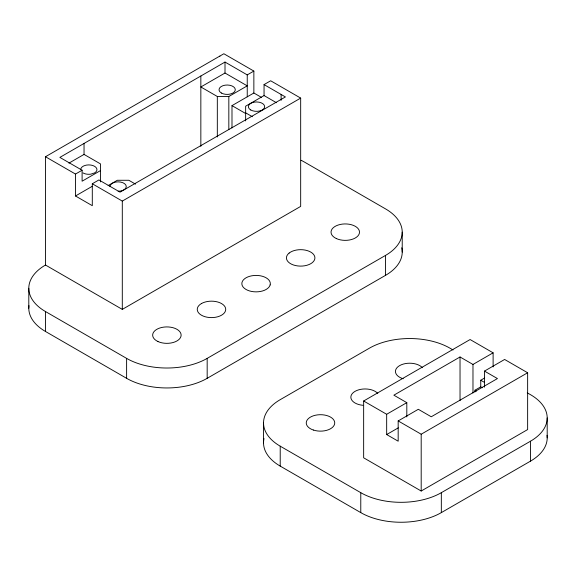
<?xml version="1.0" encoding="UTF-8"?>
<svg xmlns="http://www.w3.org/2000/svg" width="576" height="576" viewBox="0 0 576 576"><rect width="100%" height="100%" fill="white"/><g stroke="black" fill="none" stroke-linecap="round" stroke-linejoin="round"><path stroke-width="0.86" d="M122.299 309.384L122.299 201.082L300.672 98.1L300.672 206.402L122.299 309.384L45.482 265.032L45.482 156.737L223.855 53.755L253.858 71.078L253.858 93.002L261.504 97.409M200.844 146.347L200.844 76.01M253.858 71.078L247.241 74.894L247.241 96.818M245.642 120.931L245.642 106.193L264.053 95.566L264.053 84.6L270.67 80.777L300.672 98.1M80.647 169.61C80.957 166.709 84.182 165.514 86.674 165.067A8.136 4.702 0 0 1 95.832 167.256L96.646 168.394A8.136 4.702 0 0 1 95.832 171.958L94.536 172.93L90.886 174.146A8.136 4.702 0 0 1 83.03 172.93M247.241 74.894L225.007 62.057L59.868 157.399L82.102 170.237L82.102 181.202L100.519 170.568M68.933 163.13L84.038 154.411L100.519 163.922L100.519 181.915M225.007 73.022L200.844 86.976L217.325 96.487L228.83 96.487L247.241 85.86L225.007 73.022L225.007 62.057M45.482 156.737L75.485 174.06L82.102 170.237M75.485 174.06L75.485 195.984L92.297 205.69L92.297 183.766L98.914 179.942L120.046 192.139L285.422 96.941L264.053 84.6M75.485 195.984L92.074 186.408M231.991 127.937L231.991 105.624L253.858 93.002M108.122 185.587L117.324 180.274L128.837 180.274L135.526 184.14M45.482 265.032A56.959 32.89 0 0 0 45.482 311.544L126.612 358.38A56.959 32.89 0 0 0 207.173 358.38L385.546 255.398A56.959 32.89 0 0 0 385.546 208.894L304.409 162.05A56.959 32.89 0 0 0 301.126 160.301M28.973 305.64A56.959 32.89 0 0 0 45.482 331.474L126.612 378.317A56.959 32.89 0 0 0 207.173 378.317L385.546 275.335A56.959 32.89 0 0 0 401.738 247.788M484.488 387.144L484.488 371.095L504.626 359.467L527.638 372.758L527.638 429.566L421.193 491.018L363.65 457.805L363.65 400.997L470.102 339.538L493.114 352.822L493.114 366.919M493.114 352.822L472.975 364.45L460.03 356.976L393.862 395.179L406.807 402.653L406.807 416.916M363.65 400.997L386.669 414.281L406.807 402.653M386.669 414.281L386.669 434.549L398.174 441.194L398.174 420.926L418.313 409.298L431.258 416.772L497.434 378.569L484.488 371.095M386.669 434.549L398.268 427.853M474.991 391.968L474.991 390.197L480.744 386.878L480.744 380.232L484.61 378M398.174 420.926L421.193 434.218L527.638 372.758M453.053 349.963L449.964 348.178A56.959 32.89 0 0 0 369.403 348.178L280.217 399.665A56.959 32.89 0 0 0 280.217 446.177L360.778 492.682A56.959 32.89 0 0 0 441.331 492.682L530.518 441.194A56.959 32.89 0 0 0 527.234 392.933M264.024 438.559A56.959 32.89 0 0 0 280.217 466.106L360.778 512.618A56.959 32.89 0 0 0 441.331 512.618L530.518 461.124A56.959 32.89 0 0 0 547.027 435.29M219.542 56.246L219.917 56.246M264.053 95.566L276.458 102.722M245.642 112.838L252.331 116.705M231.991 105.624L245.75 113.566M480.744 380.232L484.582 382.45M480.744 386.878L482.278 387.763M474.991 390.197L476.525 391.082M92.297 183.766L122.299 201.082M547.2 417.938L547.2 437.868M530.518 441.194L530.518 461.124M472.975 364.45L472.975 392.976M460.03 356.976L460.03 400.658M441.331 492.682L441.331 512.618M421.193 434.218L421.193 491.018M402.228 232.15L402.228 252.079M385.546 255.398L385.546 275.335M360.778 492.682L360.778 512.618M281.11 94.45L281.11 100.354M280.217 446.177L280.217 466.106M263.534 422.921L263.534 442.85M228.83 96.487L228.83 129.614M217.325 96.487L217.325 136.973M207.173 358.38L207.173 378.317M126.612 358.38L126.612 378.317M84.038 143.446L84.038 154.411M45.482 311.544L45.482 331.474M28.8 288.288L28.8 308.225M362.866 405.295A14.242 8.222 0 0 1 353.57 392.342L355.018 391.363A14.242 8.222 0 0 1 377.777 393.444M403.222 378.756A14.242 8.222 0 0 1 399.614 365.616A14.242 8.222 0 0 1 422.374 367.697M109.987 186.552A8.136 4.702 0 0 1 118.13 181.85A8.136 4.702 0 0 1 126.266 186.552A8.136 4.702 0 0 1 118.123 191.246M270.144 284.926L269.626 286.178A14.242 8.222 0 0 1 247.709 290.29L246.01 289.454A14.242 8.222 0 0 1 242.532 281.095L243.389 279.907A14.242 8.222 0 0 1 266.148 277.826L267.602 278.806A14.242 8.222 0 0 1 270.144 284.926M289.152 253.058L287.986 254.16A14.242 8.222 0 0 0 291.427 264.146A14.242 8.222 0 0 0 309.046 264.542L310.745 263.707A14.242 8.222 0 0 0 312.192 253.058L310.745 252.079A14.242 8.222 0 0 0 289.152 253.058M201.413 303.574L199.966 304.553A14.242 8.222 0 0 0 201.413 315.194A14.242 8.222 0 0 0 219.859 316.037L221.558 315.194A14.242 8.222 0 0 0 221.558 303.574A14.242 8.222 0 0 0 201.413 303.574M313.373 430.042A14.242 8.222 0 0 0 334.735 422.921A14.242 8.222 0 0 0 313.373 415.8A14.242 8.222 0 0 0 313.373 430.042M221.414 93.038A8.136 4.702 0 0 0 235.022 90.929A8.136 4.702 0 0 0 225.058 85.176A8.136 4.702 0 0 0 221.414 93.038M336.305 238.536A14.242 8.222 0 0 0 359.33 233.431A14.242 8.222 0 0 0 340.164 224.474A14.242 8.222 0 0 0 336.305 238.536M157.932 341.518A14.242 8.222 0 0 0 180.958 336.413A14.242 8.222 0 0 0 161.791 327.456A14.242 8.222 0 0 0 157.932 341.518M250.762 109.98A8.136 4.702 0 0 0 264.37 107.87A8.136 4.702 0 0 0 254.405 102.118A8.136 4.702 0 0 0 250.762 109.98"/></g></svg>
